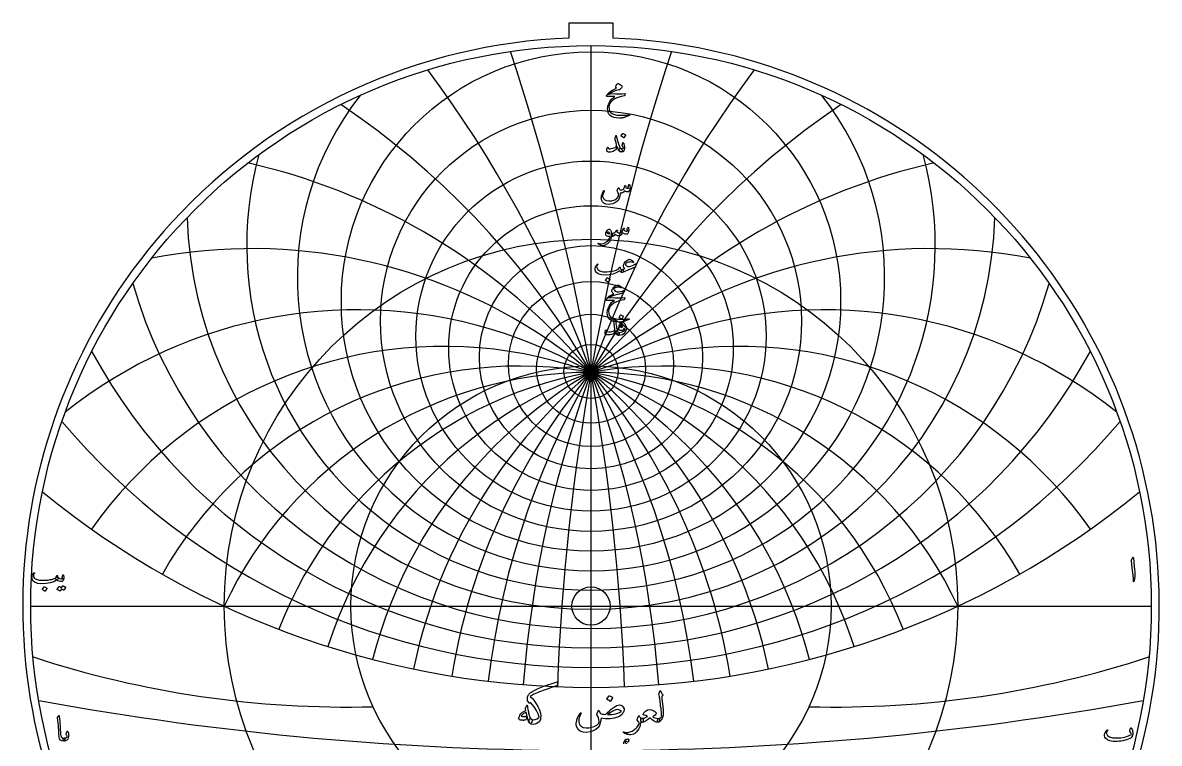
# Model space of a CAD drawing. Header units: millimetres. Extents: x -62 to 62, y -62 to 63.
# Drawn here: x -61.6 to 61.6, y -14.9 to 63.2 of the extents above; entities that cross this region are included whole.
import ezdxf

# ---------------------------------------------------------------- set-up
doc = ezdxf.new("R2010")
doc.units = ezdxf.units.MM
for name, color, linetype in [('CUT_INNER', 6, 'Continuous'), ('CUT_OUTER', 1, 'Continuous'), ('ENGRAVE', 7, 'Continuous'), ('ENGRAVE_FINE', 8, 'Continuous'), ('TEXT', 5, 'Continuous')]:
    doc.layers.add(name, color=color, linetype=linetype)

msp = doc.modelspace()

# ---------------------------------------------------------------- linework, layer by layer
at = {"layer": 'CUT_INNER'}
msp.add_circle((0, 0), 2.075, dxfattribs=at)
at = {"layer": 'CUT_OUTER'}
for points in [[(-2.3625, 63.2325), (2.3625, 63.2325), (2.3625, 61.567)], [(-2.3625, 61.567), (-2.3625, 63.2325)]]:
    msp.add_lwpolyline(points, dxfattribs=at)
for centre, radius, start, end in [((-0.0002, -0.0002), 61.6124, 137.460696, 87.802279), ((-0.0008, 0.0012), 61.6111, 92.196778, 137.461198)]:
    msp.add_arc(centre, radius, start, end, dxfattribs=at)
at = {"layer": 'ENGRAVE'}
for points in [[(0, -60.75), (0, 60.75)], [(-60.75, 0), (60.75, 0)]]:
    msp.add_lwpolyline(points, dxfattribs=at)
for centre, radius in [((0, 0), 60.75), ((0, 33.0117), 27.0686), ((0, 30.9158), 22.8253), ((0, 29.2623), 18.9781), ((0, 27.9678), 15.4295), ((0, 0), 39.7663), ((0, 26.9731), 12.1051), ((0, 26.2366), 8.9457), ((0, 25.7291), 5.9024), ((0, 25.4319), 2.9332), ((0, 0), 26.0306), ((0, 25.3339), 0.81)]:
    msp.add_circle(centre, radius, dxfattribs=at)
for centre, radius, start, end in [((0, 35.6694), 31.8404, 141.807745, 38.192255), ((0, 39.0633), 37.3271, 164.663432, 15.336568), ((0, 43.4561), 43.8031, 181.754826, 358.245174), ((0, 49.2602), 51.6924, 196.051023, 343.948977), ((0, 57.1591), 61.6899, 208.658993, 331.341007), ((0, -18.5433), 43.8773, 25, 155), ((0, -18.5433), 43.8773, 25, 155), ((0, 68.369), 75.0236, 220.132937, 319.867063), ((0, 85.2791), 94.0951, 230.794386, 309.205614), ((-26.4295, 98.6361), 109.5854, 251.886951, 271.462631), ((26.4295, 98.6361), 109.5854, 268.537369, 288.113049)]:
    msp.add_arc(centre, radius, start, end, dxfattribs=at)
at = {"layer": 'ENGRAVE_FINE'}
for centre, radius, start, end in [((-248.8403, -18.5433), 252.6791, 2.222313, 18.138904), ((-248.8403, -18.5433), 252.6791, 2.222313, 18.138904), ((248.8403, -18.5433), 252.6791, 161.861096, 177.777687), ((248.8403, -18.5433), 252.6791, 161.861096, 177.777687), ((-120.5518, -18.5433), 128.2885, 4.47719, 36.696033), ((-120.5518, -18.5433), 128.2885, 4.47719, 36.696033), ((120.5518, -18.5433), 128.2885, 143.303967, 175.52281), ((120.5518, -18.5433), 128.2885, 143.303967, 175.52281), ((-75.9977, -18.5433), 87.7545, 6.799082, 56.167179), ((-75.9977, -18.5433), 87.7545, 6.799082, 56.167179), ((75.9977, -18.5433), 87.7545, 123.832821, 173.200918), ((75.9977, -18.5433), 87.7545, 123.832821, 173.200918), ((-52.2909, -18.5433), 68.2609, 9.226433, 77.22755), ((-52.2909, -18.5433), 68.2609, 9.226433, 77.22755), ((52.2909, -18.5433), 68.2609, 102.77245, 170.773567), ((52.2909, -18.5433), 68.2609, 102.77245, 170.773567), ((-36.8174, -18.5433), 57.2777, 11.804305, 100.885265), ((-36.8174, -18.5433), 57.2777, 11.804305, 100.885265), ((36.8174, -18.5433), 57.2777, 79.114735, 168.195695), ((36.8174, -18.5433), 57.2777, 79.114735, 168.195695), ((-25.3326, -18.5433), 50.6651, 14.587882, 128.690572), ((-25.3326, -18.5433), 50.6651, 14.587882, 128.690572), ((25.3326, -18.5433), 50.6651, 51.309428, 165.412118), ((25.3326, -18.5433), 50.6651, 51.309428, 165.412118), ((-15.97, -18.5433), 46.6932, 17.647457, 144.863094), ((-15.97, -18.5433), 46.6932, 17.647457, 144.863094), ((15.97, -18.5433), 46.6932, 35.136906, 162.352543), ((15.97, -18.5433), 46.6932, 35.136906, 162.352543), ((-7.7367, -18.5433), 44.5541, 21.075864, 150.400641), ((-7.7367, -18.5433), 44.5541, 21.075864, 150.400641), ((7.7367, -18.5433), 44.5541, 29.599359, 158.924136), ((7.7367, -18.5433), 44.5541, 29.599359, 158.924136), ((0, 317.2545), 332.9189, 259.637891, 280.362109)]:
    msp.add_arc(centre, radius, start, end, dxfattribs=at)
at = {"layer": 'TEXT'}
for points in [[(2.1844, 55.5434), (2.6454, 55.5273), (3.044, 55.5255), (3.3801, 55.538), (3.6538, 55.565), (3.6622, 55.566), (3.6695, 55.5654), (3.6757, 55.5633), (3.6808, 55.5596), (3.6845, 55.5546), (3.6866, 55.5484), (3.6872, 55.5411), (3.6862, 55.5327), (3.6791, 55.4999), (3.6722, 55.4698), (3.6656, 55.4424), (3.6592, 55.4177), (3.653, 55.3957), (3.6471, 55.3764), (3.6414, 55.3598), (3.6359, 55.3458), (3.6242, 55.3236), (3.6107, 55.3072), (3.5954, 55.2967), (3.5784, 55.2919), (3.1634, 55.2167), (2.8023, 55.0988), (2.4952, 54.9383), (2.2419, 54.7351), (2.1139, 54.5889), (2.0209, 54.4342), (1.963, 54.2709), (1.9401, 54.0992), (1.9621, 53.8295), (2.0497, 53.6096), (2.2028, 53.4397), (2.4215, 53.3195), (2.5349, 53.2832), (2.6595, 53.2531), (2.7954, 53.2293), (2.9425, 53.2117), (3.1005, 53.2003), (3.2694, 53.1947), (3.449, 53.1949), (3.6394, 53.201), (3.7071, 53.2048), (3.7737, 53.2091), (3.8392, 53.2138), (3.9035, 53.2189), (3.9663, 53.2245), (4.027, 53.2306), (4.0857, 53.2371), (4.1424, 53.2441), (4.1597, 53.245), (4.1721, 53.2405), (4.1795, 53.2306), (4.182, 53.2153), (4.1806, 53.1976), (4.1766, 53.1839), (4.1698, 53.1742), (4.1604, 53.1686), (4.0589, 53.1257), (3.9628, 53.0869), (3.8721, 53.0521), (3.7868, 53.0213), (3.707, 52.9944), (3.6332, 52.971), (3.5651, 52.9513), (3.5029, 52.9351), (3.4444, 52.9232), (3.3875, 52.9127), (3.3322, 52.9034), (3.2784, 52.8956), (3.2259, 52.8895), (3.1746, 52.8857), (3.1245, 52.8841), (3.0754, 52.8848), (2.7404, 52.9109), (2.461, 52.9674), (2.2374, 53.0546), (2.0694, 53.1722), (1.9461, 53.3193), (1.8601, 53.4911), (1.8114, 53.6876), (1.8, 53.9087), (1.8352, 54.1831), (1.9194, 54.4494), (2.0526, 54.7077), (2.2347, 54.9578), (2.3059, 55.0335), (2.3865, 55.106), (2.4765, 55.1754), (2.576, 55.2416), (1.7066, 55.2488), (1.6857, 55.2578), (1.6769, 55.274), (1.6803, 55.2973), (1.6958, 55.3279), (1.725, 55.3723), (1.7515, 55.4123), (1.7753, 55.4478), (1.7964, 55.4788), (1.8148, 55.505), (1.8305, 55.5264), (1.8435, 55.5428), (1.8539, 55.5542), (1.8772, 55.5562), (1.9401, 55.5551), (2.0425, 55.5508), (2.1844, 55.5434)], [(3.0323, 55.9602), (2.7184, 55.8782), (2.4413, 55.7725), (2.201, 55.6429), (1.9976, 55.4895), (1.9664, 55.466), (1.9374, 55.4527), (1.9107, 55.4498), (1.8862, 55.4572), (1.8577, 55.4911), (1.8619, 55.5389), (1.899, 55.6007), (1.9688, 55.6764), (2.1339, 55.8133), (2.3236, 55.9368), (2.538, 56.0469), (2.7772, 56.1434), (2.7089, 56.244), (2.6961, 56.2692), (2.6901, 56.2943), (2.6907, 56.3195), (2.6981, 56.3446), (2.7464, 56.4405), (2.7907, 56.5198), (2.8309, 56.5824), (2.867, 56.6284), (2.8901, 56.6502), (2.9128, 56.6617), (2.935, 56.6628), (2.9568, 56.6536), (3.0832, 56.5822), (3.1895, 56.5153), (3.2755, 56.4529), (3.3413, 56.3949), (3.354, 56.3763), (3.3601, 56.3527), (3.3594, 56.3242), (3.352, 56.2907), (3.3289, 56.2384), (3.2918, 56.1749), (3.2409, 56.1001), (3.176, 56.0141), (3.1589, 56.0013), (3.1293, 55.988), (3.0871, 55.9743), (3.0323, 55.9602)], [(2.7538, 50.9086), (2.7745, 50.8144), (2.7969, 50.7186), (2.8212, 50.6213), (2.8472, 50.5224), (2.8751, 50.4214), (2.9047, 50.318), (2.9362, 50.2122), (2.9694, 50.1038), (3.0365, 49.9089), (3.0978, 49.7625), (3.1533, 49.6646), (3.2029, 49.6152), (3.2463, 49.5858), (3.2901, 49.5443), (3.3343, 49.4906), (3.379, 49.4248), (3.4212, 49.3433), (3.4329, 49.282), (3.414, 49.2409), (3.3646, 49.22), (3.205, 49.2362), (3.0637, 49.3422), (2.9409, 49.538), (2.8365, 49.8236), (2.8342, 49.8283), (2.8311, 49.8317), (2.827, 49.8337), (2.8221, 49.8344), (2.8185, 49.8337), (2.8149, 49.8317), (2.8113, 49.8283), (2.8077, 49.8236), (2.7976, 49.7773), (2.7853, 49.7284), (2.7707, 49.6767), (2.7538, 49.6224), (2.7354, 49.571), (2.7161, 49.5281), (2.6959, 49.4937), (2.6748, 49.4679), (2.5989, 49.4017), (2.5041, 49.3431), (2.3905, 49.2921), (2.258, 49.2488), (2.1233, 49.2166), (2.0065, 49.2029), (1.9077, 49.2077), (1.8269, 49.2308), (1.7577, 49.2887), (1.7263, 49.3907), (1.7326, 49.5366), (1.7766, 49.7266), (1.7809, 49.7329), (1.7865, 49.7374), (1.7935, 49.7401), (1.8018, 49.741), (1.8116, 49.7398), (1.8197, 49.7365), (1.826, 49.7309), (1.8305, 49.723), (1.8476, 49.6832), (1.8664, 49.6502), (1.8871, 49.624), (1.9095, 49.6044), (1.9796, 49.5784), (2.0748, 49.5721), (2.1952, 49.5856), (2.3407, 49.6188), (2.4958, 49.6687), (2.6164, 49.7248), (2.7024, 49.7872), (2.7538, 49.8559), (2.7624, 49.9255), (2.7484, 50.0445), (2.7121, 50.213), (2.6532, 50.4308), (2.6249, 50.5455), (2.6083, 50.6382), (2.6034, 50.709), (2.6101, 50.7577), (2.6784, 50.9517), (2.6858, 50.9721), (2.6937, 50.9867), (2.702, 50.9955), (2.7107, 50.9984), (2.7215, 50.9928), (2.7323, 50.976), (2.7431, 50.9479), (2.7538, 50.9086)], [(3.4472, 51.2176), (3.4517, 51.2221), (3.458, 51.2248), (3.4661, 51.2257), (3.476, 51.2248), (3.5458, 51.1965), (3.6116, 51.1619), (3.6734, 51.121), (3.7311, 51.0739), (3.7367, 51.0667), (3.7391, 51.0595), (3.7385, 51.0523), (3.7347, 51.0451), (3.5658, 50.7721), (3.5595, 50.7656), (3.5514, 50.764), (3.5415, 50.7674), (3.5299, 50.7757), (3.5198, 50.7829), (3.5038, 50.7936), (3.482, 50.808), (3.4544, 50.826), (3.4205, 50.8475), (3.3799, 50.8727), (3.3325, 50.9014), (3.2784, 50.9337), (3.2712, 50.9391), (3.2676, 50.9445), (3.2676, 50.9499), (3.2712, 50.9553)], [(3.4796, 49.7481), (3.4585, 49.7834), (3.4383, 49.8137), (3.4189, 49.8391), (3.4005, 49.8595), (3.3873, 49.877), (3.3799, 49.8972), (3.3783, 49.9201), (3.3826, 49.9457), (3.458, 50.2188), (3.4686, 50.2426), (3.4823, 50.2493), (3.4991, 50.239), (3.5191, 50.2116), (3.5492, 50.1534), (3.5748, 50.0832), (3.5959, 50.0008), (3.6125, 49.9062), (3.6222, 49.8155), (3.626, 49.7266), (3.624, 49.6395), (3.6161, 49.5541), (3.6033, 49.4798), (3.5865, 49.4149), (3.5656, 49.3595), (3.5406, 49.3134), (3.5099, 49.2793), (3.4679, 49.2523), (3.4147, 49.2326), (3.3502, 49.22), (3.2842, 49.2175), (3.2227, 49.2281), (3.1657, 49.2517), (3.1131, 49.2883), (3.0725, 49.3348), (3.0511, 49.388), (3.0491, 49.4479), (3.0664, 49.5146), (3.094, 49.5692), (3.1266, 49.6035), (3.1641, 49.6177), (3.2065, 49.6116), (3.3044, 49.588), (3.3898, 49.5856), (3.4625, 49.6042), (3.5227, 49.644), (3.524, 49.6545), (3.5173, 49.6754), (3.5025, 49.7066), (3.4796, 49.7481)], [(4.0993, 45.6667), (4.1056, 45.6824), (4.1137, 45.6937), (4.1236, 45.7004), (4.1352, 45.7027), (4.1503, 45.7009), (4.1631, 45.6955), (4.1736, 45.6865), (4.182, 45.6739), (4.2024, 45.629), (4.217, 45.5733), (4.2257, 45.5068), (4.2287, 45.4296), (4.2208, 45.3034), (4.1972, 45.1835), (4.1579, 45.0699), (4.1029, 44.9625), (4.084, 44.9367), (4.0634, 44.9167), (4.0409, 44.9026), (4.0167, 44.8943), (3.9289, 44.8887), (3.8344, 44.9042), (3.7331, 44.9408), (3.6251, 44.9985), (3.5341, 44.8739), (3.4266, 44.791), (3.3024, 44.7499), (3.1616, 44.7506), (3.157, 44.6748), (3.1504, 44.6019), (3.1417, 44.532), (3.1311, 44.465), (3.1184, 44.4004), (3.1037, 44.3379), (3.087, 44.2773), (3.0682, 44.2188), (3.0246, 44.1133), (2.9658, 44.0159), (2.8917, 43.9265), (2.8023, 43.8452), (2.5933, 43.706), (2.3721, 43.6081), (2.1388, 43.5515), (1.8934, 43.5362), (1.617, 43.5737), (1.3985, 43.6719), (1.2379, 43.8306), (1.1353, 44.05), (1.1214, 44.129), (1.1191, 44.2224), (1.1286, 44.3302), (1.1497, 44.4524), (1.1836, 44.5862), (1.2314, 44.7254), (1.2932, 44.87), (1.3688, 45.02), (1.3749, 45.0295), (1.3823, 45.0362), (1.3911, 45.0402), (1.4012, 45.0416), (1.4113, 45.0407), (1.42, 45.038), (1.4274, 45.0335), (1.4335, 45.0272), (1.4375, 45.018), (1.4389, 45.0084), (1.4375, 44.9982), (1.4335, 44.9877), (1.3374, 44.7881), (1.2754, 44.6239), (1.2476, 44.4953), (1.2539, 44.4021), (1.3446, 44.1966), (1.4874, 44.0473), (1.6823, 43.9541), (1.9293, 43.9171), (2.2747, 43.9391), (2.567, 44.0266), (2.8064, 44.1798), (2.9928, 44.3985), (2.9921, 44.5426), (2.9685, 44.6949), (2.922, 44.8552), (2.8526, 45.0236), (2.8439, 45.0407), (2.8392, 45.056), (2.8385, 45.0694), (2.8419, 45.0811), (2.8612, 45.1212), (2.8796, 45.1588), (2.8971, 45.1939), (2.9137, 45.2266), (2.9294, 45.2564), (2.9443, 45.2827), (2.9582, 45.3058), (2.9712, 45.3254), (2.9786, 45.3337), (2.9865, 45.3371), (2.9948, 45.3355), (3.0035, 45.329), (3.008, 45.3241), (3.0143, 45.3164), (3.0224, 45.3061), (3.0323, 45.2931), (3.0435, 45.2774), (3.0556, 45.2589), (3.0687, 45.2378), (3.0826, 45.214), (3.1109, 45.1682), (3.1347, 45.135), (3.154, 45.1143), (3.1688, 45.1063), (3.2622, 45.0984), (3.3556, 45.1143), (3.449, 45.1541), (3.5424, 45.2176), (3.5764, 45.2598), (3.6098, 45.329), (3.6428, 45.4251), (3.6754, 45.5482), (3.6785, 45.5598), (3.6844, 45.5697), (3.6929, 45.5778), (3.7041, 45.5841), (3.7147, 45.5881), (3.7248, 45.5895), (3.7344, 45.5881), (3.7436, 45.5841), (3.7573, 45.5616), (3.7625, 45.5194), (3.7591, 45.4574), (3.7472, 45.3757), (3.8198, 45.3313), (3.8972, 45.3021), (3.9796, 45.2881), (4.067, 45.2895), (4.0659, 45.3158), (4.0625, 45.3371), (4.0569, 45.3535), (4.049, 45.3649), (4.04, 45.3757), (4.0346, 45.3865), (4.0329, 45.3973), (4.0346, 45.408)], [(2.2006, 40.004), (2.1163, 39.7082), (1.9751, 39.4606), (1.7768, 39.2609), (1.5215, 39.1094), (1.4858, 39.094), (1.4506, 39.0802), (1.4158, 39.0679), (1.3814, 39.0573), (1.3477, 39.0484), (1.3149, 39.0416), (1.2831, 39.0367), (1.2521, 39.0339), (1.1748, 39.0449), (1.0724, 39.0851), (0.9449, 39.1545), (0.7922, 39.2531), (0.7758, 39.2672), (0.7662, 39.2809), (0.7632, 39.2942), (0.7671, 39.307), (0.7756, 39.3169), (0.7868, 39.3213), (0.8007, 39.3205), (0.8173, 39.3142), (0.9761, 39.2627), (1.1542, 39.263), (1.3515, 39.3148), (1.5682, 39.4184), (1.7452, 39.5385), (1.8916, 39.6797), (2.0074, 39.8421), (2.0928, 40.0255), (2.0921, 40.032), (2.0901, 40.0372), (2.0867, 40.041), (2.082, 40.0435), (1.9583, 40.0507), (1.853, 40.065), (1.7661, 40.0866), (1.6976, 40.1153), (1.6446, 40.1598), (1.6113, 40.2213), (1.5979, 40.2999), (1.6042, 40.3956), (1.6062, 40.4083), (1.6087, 40.4212), (1.6116, 40.4343), (1.6149, 40.4477), (1.6188, 40.4615), (1.623, 40.476), (1.6277, 40.4911), (1.6329, 40.507), (1.6751, 40.6096), (1.7263, 40.6947), (1.7865, 40.7623), (1.8557, 40.8123), (1.9264, 40.8397), (1.9913, 40.8393), (2.0503, 40.811), (2.1036, 40.7549), (2.15, 40.6767), (2.1853, 40.586), (2.2093, 40.4827), (2.2221, 40.3668), (2.2292, 40.3669), (2.236, 40.3673), (2.2427, 40.3678), (2.2491, 40.3686), (2.2555, 40.3694), (2.2621, 40.37), (2.2689, 40.3703), (2.276, 40.3704), (2.3003, 40.3653), (2.3191, 40.3498), (2.3326, 40.3239), (2.3407, 40.2878), (2.344, 40.2481), (2.3434, 40.2079), (2.3387, 40.1672), (2.3299, 40.1261), (2.3184, 40.09), (2.3056, 40.0641), (2.2915, 40.0487), (2.276, 40.0435), (2.2077, 40.0435), (2.2073, 40.037), (2.2059, 40.0282), (2.2037, 40.0172), (2.2006, 40.004)], [(4.0149, 41.0674), (4.0227, 41.0728), (4.032, 41.071), (4.0425, 41.062), (4.0544, 41.0459), (4.0672, 41.0185), (4.0769, 40.9794), (4.0834, 40.9287), (4.0867, 40.8662), (4.0879, 40.7953), (4.084, 40.7261), (4.0753, 40.6587), (4.0616, 40.5932), (4.0216, 40.4656), (3.9772, 40.374), (3.9282, 40.3183), (3.8748, 40.2986), (3.7484, 40.306), (3.6314, 40.339), (3.5238, 40.3976), (3.4257, 40.4818), (3.3583, 40.3491), (3.2784, 40.2456), (3.1859, 40.1713), (3.0808, 40.1261), (2.9705, 40.1162), (2.8589, 40.1441), (2.746, 40.2097), (2.6317, 40.3129), (2.5392, 40.1951), (2.4485, 40.1109), (2.3595, 40.0603), (2.2724, 40.0435), (2.2549, 40.0534), (2.2383, 40.083), (2.2226, 40.1324), (2.2077, 40.2016), (2.2024, 40.2698), (2.2113, 40.3201), (2.2347, 40.3525), (2.2724, 40.3668), (2.4381, 40.4043), (2.5832, 40.4773), (2.7076, 40.5858), (2.8113, 40.7297), (2.8169, 40.7376), (2.823, 40.7432), (2.8295, 40.7465), (2.8365, 40.7477), (2.845, 40.7468), (2.8526, 40.7441), (2.8594, 40.7396), (2.8652, 40.7333), (2.8686, 40.714), (2.8607, 40.6812), (2.8416, 40.6349), (2.8113, 40.5752), (2.8511, 40.5292), (2.9128, 40.4953), (2.9966, 40.4735), (3.1023, 40.4638), (3.2341, 40.4915), (3.3493, 40.5815), (3.4479, 40.734), (3.5299, 40.9489), (3.5339, 40.9599), (3.5389, 40.9677), (3.5447, 40.9724), (3.5514, 40.974), (3.5615, 40.9731), (3.5703, 40.9704), (3.5777, 40.9659), (3.5838, 40.9596), (3.5883, 40.9507), (3.5909, 40.9417), (3.5918, 40.9327), (3.5909, 40.9237), (3.555, 40.7728), (3.597, 40.7355), (3.6475, 40.7028), (3.7066, 40.6745), (3.7742, 40.6507), (3.84, 40.6352), (3.89, 40.6318), (3.9244, 40.6406), (3.943, 40.6614), (3.9491, 40.6933), (3.9457, 40.7387), (3.9329, 40.7975), (3.9107, 40.8698), (3.9145, 40.8903), (3.9332, 40.93), (3.9666, 40.9891), (4.0149, 41.0674)], [(2.0281, 40.4064), (1.9904, 40.4721), (1.9491, 40.5186), (1.9042, 40.5458), (1.8557, 40.5537), (1.8267, 40.546), (1.8009, 40.5339), (1.7782, 40.5173), (1.7586, 40.4962), (1.7524, 40.4849), (1.7515, 40.4728), (1.756, 40.4598), (1.7658, 40.4459), (1.8029, 40.4133), (1.8565, 40.3911), (1.9268, 40.3792), (2.0137, 40.3776), (2.0227, 40.3794), (2.0281, 40.3848), (2.0299, 40.3938), (2.0281, 40.4064)], [(0.6611, 37.0601), (0.6739, 37.074), (0.6871, 37.0798), (0.7008, 37.0776), (0.715, 37.0672), (0.7257, 37.0538), (0.7293, 37.0385), (0.7257, 37.0214), (0.715, 37.0026), (0.6602, 36.9177), (0.6251, 36.8391), (0.6099, 36.7668), (0.6144, 36.7008), (0.7269, 36.4839), (0.9458, 36.3325), (1.2712, 36.2468), (1.703, 36.2265), (2.0234, 36.2501), (2.3308, 36.2993), (2.6252, 36.3741), (2.9065, 36.4744), (2.9562, 36.5039), (2.9972, 36.549), (3.0298, 36.6098), (3.0538, 36.6864), (3.0619, 36.7082), (3.0754, 36.7232), (3.0942, 36.7316), (3.1185, 36.7331), (3.1358, 36.7257), (3.1481, 36.7107), (3.1556, 36.688), (3.158, 36.6577), (3.1749, 36.5827), (3.2218, 36.5265), (3.2988, 36.4893), (3.4059, 36.4709), (3.4445, 36.4623), (3.4706, 36.4403), (3.4841, 36.4048), (3.485, 36.3559), (3.4719, 36.2647), (3.4544, 36.1996), (3.4324, 36.1605), (3.4059, 36.1475), (3.3271, 36.1578), (3.2523, 36.1888), (3.1816, 36.2405), (3.1149, 36.3128), (3.1093, 36.3157), (3.0996, 36.3137), (3.0859, 36.3067), (3.0682, 36.2948), (2.7332, 36.1062), (2.3676, 35.9715), (1.9715, 35.8906), (1.5449, 35.8637), (1.1506, 35.8906), (0.8443, 35.9715), (0.626, 36.1062), (0.4958, 36.2948), (0.4662, 36.4001), (0.4563, 36.5077), (0.4662, 36.6175), (0.4958, 36.7295), (0.5358, 36.8337), (0.5766, 36.9235), (0.6184, 36.999), (0.6611, 37.0601)], [(4.8897, 37.0493), (4.8179, 36.7619), (4.8098, 36.7479), (4.7963, 36.7349), (4.7774, 36.7228), (4.7532, 36.7116), (4.6994, 36.6926), (4.6423, 36.6716), (4.5818, 36.6486), (4.5179, 36.6235), (4.4506, 36.5967), (4.38, 36.5683), (4.306, 36.5383), (4.2287, 36.5068), (3.4023, 36.1475), (3.3646, 36.1558), (3.3341, 36.1807), (3.3107, 36.2223), (3.2945, 36.2804), (3.2918, 36.3422), (3.3089, 36.3945), (3.3457, 36.4374), (3.4023, 36.4709), (3.4094, 36.4741), (3.4234, 36.4803), (3.4444, 36.4894), (3.4724, 36.5014), (3.5071, 36.5161), (3.5483, 36.5333), (3.596, 36.5529), (3.6502, 36.575), (3.5804, 36.6467), (3.5362, 36.725), (3.5175, 36.8101), (3.5245, 36.902), (3.5936, 37.1205), (3.7113, 37.3053), (3.8775, 37.4564), (4.0921, 37.5738), (4.1391, 37.5848), (4.1936, 37.5819), (4.2558, 37.5651), (4.3257, 37.5343), (4.3982, 37.4923), (4.4649, 37.4454), (4.5257, 37.3935), (4.5807, 37.3367), (4.5962, 37.3158), (4.6032, 37.2963), (4.6016, 37.2781), (4.5915, 37.2613), (4.5763, 37.2482), (4.5592, 37.2415), (4.5403, 37.241), (4.5197, 37.2469), (4.4121, 37.2808), (4.2978, 37.2963), (4.1768, 37.2934), (4.049, 37.272), (3.9334, 37.2375), (3.8415, 37.1912), (3.7735, 37.1333), (3.7293, 37.0637), (3.7248, 37.0327), (3.7365, 36.9972), (3.7643, 36.9572), (3.8083, 36.9128), (3.8586, 36.8723), (3.9089, 36.8409), (3.9592, 36.8185), (4.0095, 36.805), (4.1602, 36.8012), (4.3212, 36.8328), (4.4925, 36.9), (4.6742, 37.0026), (4.6937, 37.0149), (4.7128, 37.0268), (4.7314, 37.0383), (4.7496, 37.0493), (4.7671, 37.0596), (4.7837, 37.069), (4.7995, 37.0776), (4.8143, 37.0852), (4.8554, 37.1045), (4.8816, 37.105), (4.8931, 37.0866), (4.8897, 37.0493)], [(1.7497, 35.5691), (1.7542, 35.5736), (1.7604, 35.5763), (1.7685, 35.5772), (1.7784, 35.5763), (1.8482, 35.548), (1.914, 35.5134), (1.9758, 35.4725), (2.0335, 35.4254), (2.0391, 35.4182), (2.0416, 35.411), (2.0409, 35.4038), (2.0371, 35.3966), (1.8682, 35.1236), (1.8619, 35.1171), (1.8539, 35.1155), (1.844, 35.1189), (1.8323, 35.1272), (1.8222, 35.1344), (1.8063, 35.1451), (1.7845, 35.1595), (1.7569, 35.1775), (1.7229, 35.199), (1.6823, 35.2242), (1.6349, 35.2529), (1.5808, 35.2852), (1.5736, 35.2906), (1.57, 35.296), (1.57, 35.3014), (1.5736, 35.3068)], [(3.6448, 34.2207), (3.6478, 34.1953), (3.6314, 34.148), (3.5957, 34.0786), (3.5406, 33.9872), (3.529, 33.9724), (3.5155, 33.9602), (3.5002, 33.9508), (3.4832, 33.9441), (3.2532, 33.8808), (3.0484, 33.8237), (2.8688, 33.773), (2.7143, 33.7285), (2.585, 33.6906), (2.4808, 33.6594), (2.4017, 33.6349), (2.3479, 33.6171), (1.9131, 33.4231), (1.8826, 33.4209), (1.8592, 33.4249), (1.8431, 33.4353), (1.8341, 33.4519), (1.8339, 33.4579), (1.8368, 33.4653), (1.8429, 33.4741), (1.8521, 33.4842), (1.9405, 33.5673), (2.073, 33.6549), (2.2495, 33.7469), (2.47, 33.8435), (2.4101, 33.8947), (2.3595, 33.9441), (2.3184, 33.9917), (2.2868, 34.0375), (2.2672, 34.0876), (2.2625, 34.148), (2.2726, 34.2187), (2.2976, 34.2998), (2.338, 34.3842), (2.3946, 34.4686), (2.4673, 34.553), (2.5562, 34.6375), (2.653, 34.7105), (2.7458, 34.7605), (2.8344, 34.7877), (2.9191, 34.792), (3.0338, 34.7688), (3.1374, 34.721), (3.2297, 34.6485), (3.3107, 34.5513), (3.3179, 34.5391), (3.3215, 34.5279), (3.3215, 34.5176), (3.3179, 34.5081), (3.31, 34.4994), (3.3008, 34.4947), (3.2903, 34.494), (3.2784, 34.4974), (3.2255, 34.5142), (3.1746, 34.5288), (3.1258, 34.5411), (3.079, 34.5513), (3.0344, 34.5589), (2.9923, 34.5638), (2.9527, 34.5661), (2.9155, 34.5656), (2.7608, 34.5474), (2.6308, 34.5036), (2.5255, 34.4343), (2.4449, 34.3393), (2.5306, 34.2263), (2.6263, 34.1426), (2.7318, 34.088), (2.8472, 34.0626), (3.019, 34.0608), (3.2038, 34.0878), (3.4017, 34.1435), (3.6125, 34.2279), (3.6213, 34.2301), (3.6296, 34.2297), (3.6374, 34.2266), (3.6448, 34.2207)], [(2.1538, 33.4339), (2.6148, 33.4177), (3.0134, 33.4159), (3.3496, 33.4285), (3.6233, 33.4555), (3.6317, 33.4565), (3.639, 33.4559), (3.6452, 33.4538), (3.6502, 33.4501), (3.6539, 33.445), (3.6561, 33.4388), (3.6566, 33.4315), (3.6556, 33.4231), (3.6485, 33.3903), (3.6417, 33.3603), (3.6351, 33.3329), (3.6287, 33.3082), (3.6225, 33.2862), (3.6165, 33.2668), (3.6108, 33.2502), (3.6053, 33.2363), (3.5936, 33.2141), (3.5802, 33.1977), (3.5649, 33.1871), (3.5478, 33.1824), (3.1329, 33.1072), (2.7718, 32.9893), (2.4646, 32.8288), (2.2113, 32.6255), (2.0833, 32.4794), (1.9904, 32.3246), (1.9324, 32.1614), (1.9095, 31.9896), (1.9315, 31.7199), (2.0191, 31.5001), (2.1723, 31.3301), (2.391, 31.21), (2.5044, 31.1736), (2.629, 31.1435), (2.7648, 31.1197), (2.9119, 31.1022), (3.07, 31.0908), (3.2389, 31.0852), (3.4185, 31.0854), (3.6089, 31.0914), (3.6766, 31.0953), (3.7432, 31.0995), (3.8086, 31.1042), (3.873, 31.1094), (3.9357, 31.115), (3.9965, 31.1211), (4.0552, 31.1276), (4.1119, 31.1346), (4.1292, 31.1355), (4.1415, 31.131), (4.1489, 31.1211), (4.1514, 31.1058), (4.1501, 31.0881), (4.146, 31.0744), (4.1393, 31.0647), (4.1299, 31.0591), (4.0284, 31.0162), (3.9323, 30.9774), (3.8415, 30.9426), (3.7562, 30.9118), (3.6765, 30.8849), (3.6026, 30.8615), (3.5346, 30.8417), (3.4724, 30.8256), (3.4139, 30.8137), (3.357, 30.8031), (3.3016, 30.7939), (3.2478, 30.7861), (3.1954, 30.78), (3.1441, 30.7762), (3.0939, 30.7746), (3.0448, 30.7753), (2.7098, 30.8013), (2.4305, 30.8579), (2.2068, 30.945), (2.0389, 31.0627), (1.9156, 31.2098), (1.8296, 31.3816), (1.7809, 31.578), (1.7694, 31.7992), (1.8047, 32.0736), (1.8889, 32.3399), (2.022, 32.5981), (2.2041, 32.8483), (2.2753, 32.924), (2.3559, 32.9965), (2.446, 33.0659), (2.5455, 33.1321), (1.676, 33.1393), (1.6551, 33.1483), (1.6464, 33.1645), (1.6497, 33.1878), (1.6652, 33.2183), (1.6944, 33.2628), (1.7209, 33.3028), (1.7447, 33.3383), (1.7658, 33.3692), (1.7842, 33.3955), (1.8, 33.4168), (1.813, 33.4332), (1.8233, 33.4447), (1.8467, 33.4467), (1.9095, 33.4456), (2.0119, 33.4413), (2.1538, 33.4339)], [(2.9892, 29.6536), (3.0152, 29.6411), (3.0359, 29.6213), (3.0511, 29.5943), (3.061, 29.5602), (3.0675, 29.518), (3.0691, 29.4776), (3.0657, 29.439), (3.0574, 29.4021), (3.0451, 29.3707), (3.0296, 29.3482), (3.0109, 29.3348), (2.9892, 29.3303), (2.8816, 29.3601), (2.7925, 29.4354), (2.7217, 29.5559), (2.6694, 29.7219), (2.6627, 29.7505), (2.6568, 29.7753), (2.6519, 29.7963), (2.6479, 29.8135), (2.6447, 29.8269), (2.6425, 29.8364), (2.6411, 29.8421), (2.6407, 29.844), (2.6353, 29.8546), (2.6299, 29.8575), (2.6245, 29.8528), (2.6191, 29.8405), (2.558, 29.7026), (2.4898, 29.5943), (2.4143, 29.5158), (2.3317, 29.4668), (2.2118, 29.4291), (2.0712, 29.4057), (1.91, 29.3967), (1.7281, 29.4021), (1.6066, 29.4396), (1.5404, 29.5306), (1.5294, 29.675), (1.5736, 29.8728), (1.5837, 29.8966), (1.5961, 29.9141), (1.6107, 29.9253), (1.6275, 29.9303), (1.6441, 29.9287), (1.6581, 29.9204), (1.6693, 29.9053), (1.6778, 29.8836), (1.696, 29.8371), (1.7182, 29.8018), (1.7445, 29.7778), (1.7748, 29.765), (1.9448, 29.739), (2.1062, 29.7363), (2.2592, 29.7569), (2.4035, 29.8009), (2.4662, 29.8337), (2.5176, 29.8782), (2.5578, 29.9343), (2.5868, 30.0021), (2.585, 30.0342), (2.576, 30.109), (2.5598, 30.2264), (2.5365, 30.3865), (2.5246, 30.4722), (2.514, 30.5496), (2.5048, 30.6186), (2.497, 30.6794), (2.4902, 30.7313), (2.4844, 30.7741), (2.4794, 30.8077), (2.4754, 30.832), (2.472, 30.8693), (2.4727, 30.9021), (2.4774, 30.9304), (2.4862, 30.9542), (2.5001, 30.9837), (2.5131, 31.0112), (2.5252, 31.0367), (2.5365, 31.0602), (2.5466, 31.0816), (2.5553, 31.1011), (2.5627, 31.1185), (2.5688, 31.1338), (2.5751, 31.1462), (2.5832, 31.1545), (2.5931, 31.1588), (2.6047, 31.159), (2.6175, 31.154), (2.6272, 31.1464), (2.6337, 31.1361), (2.6371, 31.1231), (2.659, 30.9393), (2.6815, 30.7651), (2.7048, 30.6007), (2.7287, 30.4458), (2.7531, 30.3007), (2.7776, 30.1651), (2.8025, 30.0393), (2.8275, 29.9231), (2.8578, 29.8146), (2.8949, 29.7336), (2.9386, 29.6799), (2.9892, 29.6536)], [(3.2119, 31.5578), (3.2164, 31.5623), (3.2227, 31.565), (3.2308, 31.5659), (3.2407, 31.565), (3.3105, 31.5367), (3.3763, 31.5021), (3.438, 31.4612), (3.4957, 31.4141), (3.5014, 31.4069), (3.5038, 31.3997), (3.5031, 31.3925), (3.4993, 31.3853), (3.3305, 31.1123), (3.3242, 31.1058), (3.3161, 31.1042), (3.3062, 31.1076), (3.2945, 31.1159), (3.2844, 31.1231), (3.2685, 31.1338), (3.2467, 31.1482), (3.2191, 31.1662), (3.1852, 31.1877), (3.1445, 31.2129), (3.0972, 31.2416), (3.0431, 31.274), (3.0359, 31.2793), (3.0323, 31.2847), (3.0323, 31.2901), (3.0359, 31.2955)], [(3.4023, 30.7997), (3.427, 30.7961), (3.4544, 30.7853), (3.4845, 30.7674), (3.5173, 30.7422), (3.6576, 30.5927), (3.7553, 30.4243), (3.8103, 30.237), (3.8227, 30.0309), (3.8117, 29.9235), (3.7894, 29.8279), (3.756, 29.7439), (3.7113, 29.6716), (3.5665, 29.5223), (3.3978, 29.4156), (3.2054, 29.3516), (2.9892, 29.3303), (2.9674, 29.3354), (2.9487, 29.3509), (2.9332, 29.3768), (2.9209, 29.4129), (2.9163, 29.4329), (2.9133, 29.4533), (2.9118, 29.4742), (2.9119, 29.4955), (2.9132, 29.5167), (2.9151, 29.5369), (2.9176, 29.5562), (2.9209, 29.5746), (2.9306, 29.6065), (2.9452, 29.6303), (2.9647, 29.646), (2.9892, 29.6536), (3.1998, 29.6819), (3.3826, 29.7345), (3.5375, 29.8113), (3.6646, 29.9123), (3.6585, 29.9628), (3.6511, 30.003), (3.6424, 30.0329), (3.6323, 30.0524), (3.6201, 30.0693), (3.6089, 30.0803), (3.5986, 30.0854), (3.5891, 30.0848), (3.5826, 30.0825), (3.5775, 30.0794), (3.5737, 30.0753), (3.5712, 30.0704), (3.5366, 29.9994), (3.4939, 29.9446), (3.4432, 29.906), (3.3844, 29.8836), (3.2135, 29.8703), (3.096, 29.9168), (3.032, 30.023), (3.0215, 30.1889), (3.0359, 30.2842), (3.0646, 30.383), (3.1077, 30.4853), (3.1652, 30.5913), (3.2258, 30.6825), (3.2856, 30.7476), (3.3444, 30.7867), (3.4023, 30.7997)], [(3.2838, 30.4117), (3.2481, 30.4016), (3.22, 30.3749), (3.1996, 30.3315), (3.1868, 30.2716), (3.187, 30.2621), (3.1877, 30.2554), (3.1888, 30.2514), (3.1904, 30.25), (3.2265, 30.2413), (3.2631, 30.2365), (3.3002, 30.2359), (3.3377, 30.2392), (3.3707, 30.2462), (3.3978, 30.2563), (3.4192, 30.2696), (3.4347, 30.286), (3.3942, 30.3437), (3.3556, 30.3839), (3.3188, 30.4065), (3.2838, 30.4117)], [(58.7107, 5.21), (58.7474, 5.2809), (58.7768, 5.3058), (58.7991, 5.2847), (58.8142, 5.2177), (58.9023, 4.2788), (58.9548, 3.7025), (58.9665, 3.2421), (58.9376, 2.8977), (58.8679, 2.6692), (58.8552, 2.6505), (58.8439, 2.6405), (58.8341, 2.639), (58.8257, 2.6462), (58.819, 2.6575), (58.8142, 2.6721), (58.8113, 2.6901), (58.8104, 2.7114), (58.8104, 2.8774), (58.8027, 3.0534), (58.7874, 3.2395), (58.7644, 3.4357), (58.7594, 3.4869), (58.7443, 3.6254), (58.7191, 3.851), (58.6839, 4.1638), (58.5996, 4.8574), (58.5977, 4.8943), (58.5996, 4.9283), (58.6053, 4.9595), (58.6149, 4.9877)], [(-57.8485, 3.1483), (-57.8448, 3.1463), (-57.8413, 3.1444), (-57.8381, 3.1425), (-57.8351, 3.1406), (-57.8321, 3.1384), (-57.8288, 3.1358), (-57.8254, 3.1327), (-57.8216, 3.1291), (-57.7907, 3.0927), (-57.7785, 3.0409), (-57.785, 2.9739), (-57.8101, 2.8915), (-57.8334, 2.8414), (-57.8571, 2.8101), (-57.8813, 2.7974), (-57.906, 2.8033), (-57.9184, 2.8093), (-57.9289, 2.812), (-57.9376, 2.8113), (-57.9443, 2.8072), (-58.2585, 2.6352), (-58.6341, 2.514), (-59.071, 2.4436), (-59.5692, 2.424), (-59.972, 2.4584), (-60.2762, 2.5504), (-60.4817, 2.6999), (-60.5885, 2.9068), (-60.6051, 3.0045), (-60.6087, 3.1023), (-60.5993, 3.2), (-60.577, 3.2977), (-60.5466, 3.3842), (-60.509, 3.4635), (-60.4642, 3.5355), (-60.4123, 3.6005), (-60.4024, 3.6086), (-60.3921, 3.6139), (-60.3814, 3.6163), (-60.3701, 3.6158), (-60.3596, 3.6112), (-60.3509, 3.6052), (-60.3442, 3.5978), (-60.3394, 3.589), (-60.3373, 3.5803), (-60.3385, 3.5698), (-60.343, 3.5573), (-60.3509, 3.543), (-60.4065, 3.4615), (-60.4429, 3.382), (-60.4602, 3.3044), (-60.4582, 3.2287), (-60.3672, 3.039), (-60.1555, 2.903), (-59.823, 2.8206), (-59.3699, 2.7919), (-59.2454, 2.7938), (-59.1213, 2.7995), (-58.9973, 2.8091), (-58.8736, 2.8225), (-58.7508, 2.8398), (-58.6298, 2.8608), (-58.5104, 2.8857), (-58.3927, 2.9145), (-58.2784, 2.9471), (-58.1848, 2.9796), (-58.1117, 3.0122), (-58.0592, 3.0448), (-58.039, 3.062), (-58.0204, 3.0831), (-58.0036, 3.108), (-57.9883, 3.1368), (-57.9741, 3.1688), (-57.9601, 3.2038), (-57.9463, 3.2417), (-57.9328, 3.2824), (-57.9275, 3.2948), (-57.9194, 3.3054), (-57.9083, 3.314), (-57.8945, 3.3207), (-57.8796, 3.3243), (-57.8657, 3.3236), (-57.8528, 3.3185), (-57.8408, 3.3092), (-57.8312, 3.2963), (-57.8255, 3.2805), (-57.8236, 3.2618), (-57.8255, 3.2402)], [(-57.9634, 2.8417), (-58.0051, 2.8812), (-58.0267, 2.9308), (-58.0281, 2.9904), (-58.0094, 3.0601), (-57.9689, 3.1226), (-57.9318, 3.1607), (-57.8981, 3.1744), (-57.8676, 3.1636), (-57.7239, 3.0685), (-57.5802, 3.0017), (-57.4365, 2.9631), (-57.2928, 2.9528), (-57.2878, 2.9538), (-57.2842, 2.9566), (-57.282, 2.9614), (-57.2813, 2.9681), (-57.2849, 2.9808), (-57.2957, 2.9998), (-57.3136, 3.0249), (-57.3388, 3.0563), (-57.3436, 3.0659), (-57.3464, 3.0754), (-57.3474, 3.085), (-57.3464, 3.0946), (-57.2545, 3.359), (-57.2502, 3.3691), (-57.2449, 3.3763), (-57.2387, 3.3806), (-57.2315, 3.382), (-57.2243, 3.3808), (-57.2181, 3.3772), (-57.2128, 3.3712), (-57.2085, 3.3629), (-57.1797, 3.2769), (-57.1625, 3.1914), (-57.1567, 3.1063), (-57.1625, 3.0218), (-57.1812, 2.9166), (-57.2066, 2.8311), (-57.2387, 2.7653), (-57.2775, 2.719), (-57.3069, 2.6936), (-57.334, 2.675), (-57.3587, 2.663), (-57.3809, 2.6577), (-57.5093, 2.6548), (-57.6492, 2.6845), (-57.8006, 2.7468), (-57.9634, 2.8417)], [(-59.3009, 2.0829), (-59.2961, 2.0877), (-59.2894, 2.0905), (-59.2808, 2.0915), (-59.2702, 2.0905), (-59.1957, 2.0604), (-59.1256, 2.0235), (-59.0597, 1.9799), (-58.9981, 1.9296), (-58.9922, 1.9219), (-58.9895, 1.9143), (-58.9902, 1.9066), (-58.9943, 1.8989), (-59.1744, 1.6077), (-59.1811, 1.6007), (-59.1898, 1.5991), (-59.2003, 1.6027), (-59.2128, 1.6115), (-59.2235, 1.6192), (-59.2405, 1.6307), (-59.2638, 1.646), (-59.2932, 1.6652), (-59.3294, 1.6882), (-59.3728, 1.715), (-59.4233, 1.7456), (-59.481, 1.7801), (-59.4887, 1.7859), (-59.4925, 1.7916), (-59.4925, 1.7974), (-59.4887, 1.8031)], [(-57.2813, 2.1902), (-57.2765, 2.195), (-57.2698, 2.1979), (-57.2612, 2.1988), (-57.2506, 2.1979), (-57.2129, 2.1837), (-57.1764, 2.1682), (-57.1411, 2.1511), (-57.1069, 2.1327), (-57.0738, 2.1126), (-57.0413, 2.0905), (-57.0096, 2.0666), (-56.9785, 2.0407), (-56.9726, 2.0328), (-56.9699, 2.0244), (-56.9706, 2.0156), (-56.9747, 2.0062), (-57.1587, 1.715), (-57.1637, 1.7112), (-57.1711, 1.7112), (-57.1809, 1.715), (-57.1932, 1.7227), (-57.2015, 1.7297), (-57.2152, 1.7394), (-57.2341, 1.7518), (-57.2583, 1.7667), (-57.288, 1.7846), (-57.3235, 1.8055), (-57.3646, 1.8296), (-57.4116, 1.8568), (-57.5572, 1.6307), (-57.5639, 1.6237), (-57.5725, 1.6221), (-57.5831, 1.6256), (-57.5955, 1.6345), (-57.6063, 1.6422), (-57.6233, 1.6537), (-57.6466, 1.669), (-57.676, 1.6882), (-57.7122, 1.7112), (-57.7555, 1.738), (-57.8061, 1.7686), (-57.8638, 1.8031), (-57.8698, 1.8089), (-57.8724, 1.8146), (-57.8717, 1.8204), (-57.8676, 1.8261), (-57.6799, 2.1059), (-57.6751, 2.1107), (-57.6684, 2.1135), (-57.6597, 2.1145), (-57.6492, 2.1135), (-57.6171, 2.1031), (-57.586, 2.091), (-57.5558, 2.0773), (-57.5266, 2.0618), (-57.4983, 2.0449), (-57.471, 2.0268), (-57.4446, 2.0076), (-57.4193, 1.9871)], [(-3.6838, -8.2168), (-3.6353, -8.2082), (-3.6047, -8.2204), (-3.5921, -8.2537), (-3.5975, -8.3079), (-3.6502, -8.5186), (-3.6664, -8.5725), (-3.6862, -8.6144), (-3.7095, -8.6444), (-3.7365, -8.6623), (-4.276, -8.8391), (-4.764, -9.0054), (-5.2005, -9.1613), (-5.5855, -9.3066), (-5.9184, -9.4421), (-6.1987, -9.5683), (-6.4262, -9.6852), (-6.6011, -9.7929), (-6.3556, -10.0324), (-6.1316, -10.2958), (-5.9292, -10.5833), (-5.7484, -10.8946), (-5.5831, -11.2575), (-5.4801, -11.594), (-5.4394, -11.9042), (-5.461, -12.188), (-5.4933, -12.3156), (-5.5328, -12.4203), (-5.5795, -12.5024), (-5.6334, -12.5617), (-5.8574, -12.7149), (-6.0741, -12.806), (-6.2837, -12.8347), (-6.4861, -12.8012), (-6.5729, -12.7563), (-6.637, -12.6838), (-6.6783, -12.5838), (-6.6969, -12.4563), (-6.696, -12.3545), (-6.6789, -12.279), (-6.6457, -12.2299), (-6.5963, -12.2072), (-6.5714, -12.2084), (-6.54, -12.2168), (-6.502, -12.2323), (-6.4574, -12.2551), (-6.2735, -12.318), (-6.0717, -12.3054), (-5.852, -12.2174), (-5.6143, -12.0539), (-5.719, -11.6919), (-5.9041, -11.3102), (-6.1693, -10.9087), (-6.5148, -10.4874), (-6.5247, -10.4806), (-6.5352, -10.4791), (-6.5463, -10.483), (-6.558, -10.4922), (-6.6106, -10.5354), (-6.6229, -10.544), (-6.6358, -10.5461), (-6.6493, -10.5416), (-6.6633, -10.5306), (-6.8933, -10.2719), (-6.8987, -10.2521), (-6.9005, -10.2072), (-6.8987, -10.1372), (-6.8933, -10.0419), (-6.8843, -9.9408), (-6.8717, -9.8575), (-6.8556, -9.7923), (-6.8358, -9.7449), (-6.8018, -9.6848), (-6.7669, -9.6288), (-6.7312, -9.577), (-6.6945, -9.5294), (-6.6569, -9.4857), (-6.6184, -9.4456), (-6.5791, -9.409), (-6.5388, -9.3761), (-6.3433, -9.249), (-6.1017, -9.1168), (-5.814, -8.9795), (-5.4801, -8.8372), (-5.1002, -8.6897), (-4.6742, -8.5372), (-4.202, -8.3796), (-3.6838, -8.2168)], [(1.9545, -9.7258), (1.9604, -9.7198), (1.9688, -9.7162), (1.9796, -9.715), (1.9928, -9.7162), (2.0859, -9.7539), (2.1736, -9.8), (2.2559, -9.8545), (2.3329, -9.9174), (2.3404, -9.927), (2.3437, -9.9366), (2.3428, -9.9461), (2.3377, -9.9557), (2.1125, -10.3198), (2.1041, -10.3285), (2.0934, -10.3306), (2.0802, -10.3261), (2.0646, -10.315), (2.0512, -10.3054), (2.0299, -10.291), (2.0009, -10.2719), (1.964, -10.2479), (1.9188, -10.2192), (1.8646, -10.1857), (1.8015, -10.1473), (1.7293, -10.1042), (1.7197, -10.097), (1.7149, -10.0899), (1.7149, -10.0827), (1.7197, -10.0755)], [(7.3771, -9.4432), (7.4094, -9.365), (7.4346, -9.303), (7.4525, -9.2572), (7.4633, -9.2276), (7.4717, -9.2087), (7.4825, -9.1953), (7.4957, -9.1872), (7.5112, -9.1845), (7.5289, -9.1875), (7.5436, -9.1965), (7.5552, -9.2114), (7.5639, -9.2324), (7.6037, -9.3351), (7.6513, -9.4276), (7.7067, -9.5099), (7.7699, -9.5821), (7.7876, -9.6051), (7.7927, -9.6312), (7.7852, -9.6602), (7.7651, -9.6923), (7.6597, -9.8408), (7.6669, -9.9072), (7.6741, -9.9725), (7.6813, -10.0366), (7.6885, -10.0994), (7.6957, -10.1611), (7.7028, -10.2216), (7.71, -10.2809), (7.7172, -10.3389), (7.7834, -10.8767), (7.8238, -11.297), (7.8385, -11.6), (7.8274, -11.7856), (7.737, -12.1224), (7.619, -12.3712), (7.4735, -12.532), (7.3005, -12.6048), (7.2957, -12.6048), (7.2909, -12.6048), (7.2861, -12.6048), (7.2813, -12.6048), (7.2528, -12.5778), (7.2346, -12.5162), (7.2265, -12.4197), (7.2286, -12.2886), (7.2331, -12.2401), (7.2466, -12.2048), (7.269, -12.1826), (7.3005, -12.1736), (7.422, -12.1494), (7.5232, -12.1054), (7.604, -12.0416), (7.6645, -11.9581), (7.6605, -11.8578), (7.6531, -11.7437), (7.6425, -11.6159), (7.6286, -11.4743), (7.6117, -11.3195), (7.5921, -11.1521), (7.5698, -10.9722), (7.5448, -10.7797), (7.5217, -10.5904), (7.5004, -10.4204), (7.481, -10.2695), (7.4633, -10.1378), (7.4481, -10.0252), (7.4358, -9.9318), (7.4265, -9.8575), (7.4202, -9.8024), (7.3723, -9.5294), (7.3708, -9.5024), (7.3711, -9.4791), (7.3732, -9.4593), (7.3771, -9.4432)], [(-6.4574, -12.2551), (-6.4145, -12.3027), (-6.3915, -12.3688), (-6.3882, -12.4536), (-6.4047, -12.5569), (-6.4394, -12.6727), (-6.4765, -12.7473), (-6.516, -12.7805), (-6.558, -12.7724), (-6.6762, -12.6584), (-6.7771, -12.4838), (-6.8606, -12.2488), (-6.9268, -11.9533), (-6.9792, -12.1269), (-7.0358, -12.2551), (-7.0966, -12.3377), (-7.1615, -12.3748), (-7.1964, -12.3811), (-7.234, -12.3856), (-7.2743, -12.3883), (-7.3172, -12.3892), (-7.3626, -12.3889), (-7.41, -12.388), (-7.4596, -12.3865), (-7.5112, -12.3844), (-7.6022, -12.3757), (-7.6741, -12.3641), (-7.7268, -12.3494), (-7.7603, -12.3317), (-7.8064, -12.2793), (-7.8346, -12.2275), (-7.8448, -12.1763), (-7.837, -12.1257), (-7.7693, -11.9575), (-7.71, -11.8263), (-7.6591, -11.7323), (-7.6166, -11.6754), (-7.5599, -11.6216), (-7.4998, -11.5701), (-7.4365, -11.521), (-7.3699, -11.4743), (-7.2994, -11.4296), (-7.2244, -11.3868), (-7.1449, -11.3458), (-7.0609, -11.3066), (-7.0849, -11.1198), (-7.0897, -11.0811), (-7.0897, -11.0467), (-7.0849, -11.0165), (-7.0753, -10.9904), (-6.9747, -10.7749), (-6.9538, -10.7482), (-6.934, -10.7497), (-6.9154, -10.7794), (-6.8981, -10.8371), (-6.8699, -11.0211), (-6.843, -11.1898), (-6.8172, -11.3433), (-6.7927, -11.4814), (-6.7687, -11.604), (-6.7448, -11.7108), (-6.7208, -11.8016), (-6.6969, -11.8766), (-6.646, -12.0009), (-6.5891, -12.1054), (-6.5262, -12.1901), (-6.4574, -12.2551)], [(3.0754, -10.7222), (3.2424, -10.7467), (3.3844, -10.8252), (3.5011, -10.9575), (3.5927, -11.1437), (3.6029, -11.215), (3.5951, -11.2946), (3.5694, -11.3826), (3.5257, -11.479), (3.4754, -11.5719), (3.4299, -11.6491), (3.3892, -11.7108), (3.3532, -11.7569), (3.1436, -11.9293), (2.8598, -12.0635), (2.5017, -12.1593), (2.0694, -12.2168), (1.8092, -12.2293), (1.5604, -12.2239), (1.323, -12.2006), (1.097, -12.1593), (1.0437, -12.5105), (0.9748, -12.7928), (0.8904, -13.0063), (0.7904, -13.1509), (0.5281, -13.3739), (0.2299, -13.5401), (-0.1042, -13.6494), (-0.4742, -13.7018), (-0.8638, -13.6835), (-1.1748, -13.5712), (-1.4075, -13.3649), (-1.5616, -13.0646), (-1.5748, -13.0181), (-1.5856, -12.9694), (-1.594, -12.9187), (-1.6, -12.8658), (-1.603, -12.8112), (-1.6024, -12.7551), (-1.5982, -12.6974), (-1.5904, -12.6383), (-1.5736, -12.5337), (-1.5521, -12.4305), (-1.5257, -12.3289), (-1.4946, -12.2287), (-1.459, -12.1304), (-1.4191, -12.0341), (-1.3751, -11.94), (-1.3269, -11.8479), (-1.3055, -11.8105), (-1.2844, -11.7748), (-1.2636, -11.741), (-1.2431, -11.709), (-1.2232, -11.6787), (-1.2042, -11.6503), (-1.1861, -11.6237), (-1.1688, -11.5988), (-1.1566, -11.5847), (-1.1437, -11.576), (-1.1302, -11.5728), (-1.1161, -11.5749), (-1.1012, -11.5805), (-1.0898, -11.588), (-1.082, -11.5973), (-1.0778, -11.6084), (-1.0766, -11.621), (-1.0778, -11.6347), (-1.0814, -11.6497), (-1.0874, -11.6659), (-1.1224, -11.7189), (-1.1557, -11.7772), (-1.1871, -11.841), (-1.2167, -11.9102), (-1.279, -12.0871), (-1.3173, -12.2539), (-1.3317, -12.4105), (-1.3221, -12.5569), (-1.2326, -12.835), (-1.0694, -13.0371), (-0.8326, -13.1631), (-0.5221, -13.2131), (-0.2222, -13.1991), (0.0695, -13.1425), (0.3527, -13.0434), (0.6275, -12.9018), (0.7105, -12.8428), (0.782, -12.7712), (0.8422, -12.6871), (0.891, -12.5904), (0.8967, -12.5769), (0.8994, -12.5605), (0.8991, -12.541), (0.8958, -12.5185), (0.8536, -12.3042), (0.7988, -12.1162), (0.7314, -11.9545), (0.6515, -11.8192), (0.6356, -11.7943), (0.6263, -11.7725), (0.6236, -11.7536), (0.6275, -11.7377), (0.776, -11.3449), (0.7973, -11.3153), (0.8179, -11.303), (0.838, -11.3081), (0.8575, -11.3305), (1.0347, -11.6323), (1.1296, -11.6772), (1.2515, -11.7114), (1.4003, -11.7347), (1.576, -11.7473), (1.7847, -11.544), (1.994, -11.3557), (2.2038, -11.1823), (2.4143, -11.024), (2.6155, -10.8919), (2.7928, -10.7976), (2.946, -10.741), (3.0754, -10.7222)], [(-57.7159, -11.8898), (-57.7085, -11.8783), (-57.7015, -11.8707), (-57.695, -11.8668), (-57.6891, -11.8668), (-57.68, -11.8719), (-57.6718, -11.887), (-57.6646, -11.9121), (-57.6584, -11.9473), (-57.6268, -12.2335), (-57.6009, -12.4982), (-57.5808, -12.7413), (-57.5664, -12.9629), (-57.5572, -13.1523), (-57.5487, -13.3221), (-57.5409, -13.4723), (-57.5339, -13.6028), (-57.5277, -13.7137), (-57.5228, -13.805), (-57.5191, -13.8766), (-57.5166, -13.9286), (-57.4826, -14.0843), (-57.4074, -14.1988), (-57.291, -14.2721), (-57.1334, -14.3042), (-57.0896, -14.3156), (-57.0615, -14.3425), (-57.0493, -14.3846), (-57.0529, -14.4421), (-57.0709, -14.5327), (-57.0903, -14.5973), (-57.1111, -14.6361), (-57.1334, -14.6491), (-57.3552, -14.6198), (-57.5185, -14.5322), (-57.6234, -14.3861), (-57.6699, -14.1815), (-57.6772, -14.0837), (-57.6838, -13.9856), (-57.6897, -13.8873), (-57.6948, -13.7887), (-57.6995, -13.6899), (-57.7039, -13.5909), (-57.7081, -13.4916), (-57.7121, -13.3921), (-57.7192, -13.2023), (-57.7293, -13.0314), (-57.7422, -12.8794), (-57.758, -12.7463), (-57.7767, -12.6186), (-57.7983, -12.4824), (-57.8227, -12.3378), (-57.85, -12.1849), (-57.8536, -12.1574), (-57.8529, -12.1322), (-57.8479, -12.1095), (-57.8385, -12.0891)], [(-7.0082, -11.5509), (-7.2025, -11.6198), (-7.3591, -11.7018), (-7.478, -11.797), (-7.5591, -11.9054), (-7.5229, -11.9293), (-7.4765, -11.9485), (-7.4199, -11.9629), (-7.3531, -11.9724), (-7.3147, -11.9741), (-7.2759, -11.9742), (-7.2368, -11.9729), (-7.1975, -11.9701), (-7.1578, -11.9651), (-7.1178, -11.9575), (-7.0776, -11.9471), (-7.037, -11.9341), (-6.9903, -11.9036), (-6.9651, -11.8503), (-6.9615, -11.7742), (-6.9795, -11.6754), (-6.9921, -11.6299), (-7.0011, -11.594), (-7.0064, -11.5677), (-7.0082, -11.5509)], [(3.3101, -11.4311), (3.1631, -11.3192), (3.0095, -11.2515), (2.8493, -11.2282), (2.6826, -11.2491), (2.5017, -11.3129), (2.2946, -11.418), (2.061, -11.5644), (1.8012, -11.7521), (2.2745, -11.7536), (2.6838, -11.7006), (3.029, -11.5931), (3.3101, -11.4311)], [(5.0059, -12.3078), (5.1544, -11.9245), (5.1709, -11.894), (5.1867, -11.879), (5.202, -11.8796), (5.2167, -11.8958), (5.2568, -11.9629), (5.2957, -12.0204), (5.3334, -12.0683), (5.37, -12.1066), (5.4101, -12.1359), (5.4538, -12.1569), (5.5011, -12.1695), (5.552, -12.1736), (5.6023, -12.1868), (5.6382, -12.2263), (5.6598, -12.2922), (5.667, -12.3844), (5.6598, -12.4772), (5.6382, -12.5449), (5.6023, -12.5874), (5.552, -12.6048), (5.5134, -12.6066), (5.4741, -12.6072), (5.4343, -12.6066), (5.3939, -12.6048), (5.387, -12.6066), (5.3807, -12.612), (5.375, -12.6209), (5.37, -12.6335), (5.3442, -12.8602), (5.2813, -13.0802), (5.1813, -13.2937), (5.0442, -13.5006), (4.8912, -13.6805), (4.7436, -13.8131), (4.6014, -13.8985), (4.4646, -13.9365), (4.3358, -13.9464), (4.2179, -13.9473), (4.1107, -13.9392), (4.0143, -13.9221), (3.9671, -13.9089), (3.9167, -13.8934), (3.8629, -13.8754), (3.8059, -13.855), (3.7459, -13.8317), (3.6832, -13.8047), (3.6177, -13.7742), (3.5496, -13.7401), (3.5326, -13.7323), (3.5197, -13.7233), (3.511, -13.7131), (3.5065, -13.7018), (3.5035, -13.6865), (3.5041, -13.6742), (3.5083, -13.6649), (3.5161, -13.6586), (3.5263, -13.653), (3.5377, -13.6503), (3.5502, -13.6506), (3.564, -13.6539), (3.7149, -13.6844), (3.8562, -13.6994), (3.9879, -13.6988), (4.1101, -13.6826), (4.2309, -13.6507), (4.349, -13.6077), (4.4644, -13.5537), (4.5772, -13.4886), (4.6875, -13.4127), (4.7957, -13.3263), (4.9018, -13.2295), (5.0059, -13.1221), (5.084, -13.0242), (5.146, -12.9269), (5.1918, -12.8302), (5.2215, -12.7341), (5.2128, -12.667), (5.1771, -12.5904), (5.1146, -12.5042), (5.025, -12.4084), (5.0095, -12.3877), (5.0011, -12.3641), (4.9999, -12.3374), (5.0059, -12.3078)], [(7.3005, -12.1736), (7.3705, -12.1841), (7.4178, -12.2156), (7.4424, -12.268), (7.4442, -12.3413), (7.4208, -12.4548), (7.3891, -12.5365), (7.349, -12.5865), (7.3005, -12.6048), (7.0798, -12.5847), (6.8585, -12.4958), (6.6367, -12.338), (6.4142, -12.1114), (6.1337, -12.329), (5.8957, -12.4838), (5.7002, -12.5757), (5.5472, -12.6048), (5.4966, -12.5934), (5.455, -12.5593), (5.4223, -12.5024), (5.3987, -12.4227), (5.3918, -12.3174), (5.4143, -12.2407), (5.4661, -12.1928), (5.5472, -12.1736), (5.621, -12.1665), (5.6939, -12.1545), (5.7659, -12.1377), (5.837, -12.1162), (5.9072, -12.0895), (5.9765, -12.0575), (6.0449, -12.0201), (6.1125, -11.9772), (6.0295, -11.9096), (5.9292, -11.8551), (5.8116, -11.8138), (5.6765, -11.7856), (5.6643, -11.7805), (5.6562, -11.7701), (5.6523, -11.7542), (5.6526, -11.7329), (5.6753, -11.6596), (5.7244, -11.5784), (5.7999, -11.4895), (5.9017, -11.3928), (6.1139, -11.2656), (6.3388, -11.2192), (6.5762, -11.2536), (6.8262, -11.3689), (6.9322, -11.4425), (7.0058, -11.515), (7.0472, -11.5862), (7.0561, -11.6563), (7.0298, -11.7317), (6.9651, -11.8144), (6.8621, -11.9042), (6.7208, -12.0012), (6.8217, -12.0766), (6.952, -12.1305), (7.1115, -12.1629), (7.3005, -12.1736)], [(58.5801, -13.2235), (58.6058, -13.2558), (58.6294, -13.2915), (58.6508, -13.3305), (58.6701, -13.3729), (58.6872, -13.4184), (58.7022, -13.4668), (58.715, -13.5181), (58.7257, -13.5722), (58.7396, -13.6809), (58.7429, -13.7887), (58.7357, -13.8955), (58.718, -14.0014), (58.6912, -14.0958), (58.6567, -14.1719), (58.6146, -14.2299), (58.5647, -14.2697), (58.4067, -14.3533), (58.239, -14.4277), (58.0617, -14.4931), (57.8749, -14.5494), (57.6785, -14.5961), (57.4725, -14.6328), (57.257, -14.6594), (57.0318, -14.6759), (56.6098, -14.6716), (56.2635, -14.6126), (55.9928, -14.4991), (55.7978, -14.331), (55.7178, -14.1995), (55.681, -14.0579), (55.6872, -13.9063), (55.7365, -13.7446), (55.7532, -13.7098), (55.7725, -13.6742), (55.7944, -13.6379), (55.8189, -13.6009), (55.8461, -13.5632), (55.8759, -13.5248), (55.9084, -13.4856), (55.9435, -13.4457), (55.9552, -13.4345), (55.9674, -13.4275), (55.9801, -13.4249), (55.9933, -13.4266), (56.0021, -13.4299), (56.0096, -13.4361), (56.0156, -13.4452), (56.0201, -13.4572), (56.0223, -13.4685), (56.0211, -13.4793), (56.0165, -13.4896), (56.0086, -13.4994), (55.9758, -13.5384), (55.9463, -13.5789), (55.9202, -13.6208), (55.8975, -13.6642), (55.8819, -13.7056), (55.8735, -13.7456), (55.8723, -13.7842), (55.8783, -13.8213), (55.9981, -14.038), (56.2232, -14.1901), (56.5538, -14.2776), (56.9897, -14.3003), (57.2293, -14.2911), (57.4577, -14.2711), (57.6748, -14.2403), (57.8807, -14.1988), (58.0755, -14.1464), (58.2596, -14.0833), (58.4329, -14.0094), (58.5954, -13.9248), (58.5796, -13.8457), (58.5437, -13.7581), (58.4876, -13.6618), (58.4114, -13.5569), (58.409, -13.5468), (58.4095, -13.5281), (58.4129, -13.5008), (58.4191, -13.4649), (58.4208, -13.4613), (58.422, -13.4582), (58.4227, -13.4555), (58.4229, -13.4534), (58.4354, -13.4045), (58.4536, -13.3499), (58.4775, -13.2896), (58.5072, -13.2235), (58.5204, -13.2033), (58.5369, -13.1966), (58.5568, -13.2033), (58.5801, -13.2235)], [(-56.9034, -13.8404), (-56.7961, -13.6028), (-56.7803, -13.5767), (-56.7636, -13.5674), (-56.7458, -13.5748), (-56.7272, -13.599), (-56.6927, -13.6715), (-56.6658, -13.747), (-56.6467, -13.8257), (-56.6352, -13.9075), (-56.6316, -13.9929), (-56.6361, -14.0824), (-56.6488, -14.1759), (-56.6697, -14.2735), (-56.7332, -14.4378), (-56.8316, -14.5552), (-56.965, -14.6256), (-57.1334, -14.6491), (-57.1528, -14.6368), (-57.1727, -14.6002), (-57.193, -14.5391), (-57.2139, -14.4536), (-57.2198, -14.4079), (-57.2187, -14.3703), (-57.2103, -14.3408), (-57.1947, -14.3195), (-57.1822, -14.3113), (-57.1679, -14.3061), (-57.1516, -14.3037), (-57.1334, -14.3042), (-57.0273, -14.3008), (-56.9351, -14.2792), (-56.8567, -14.2395), (-56.7923, -14.1815), (-56.7894, -14.177), (-56.7885, -14.171), (-56.7894, -14.1636), (-56.7923, -14.1547), (-56.8074, -14.1006), (-56.8297, -14.0455), (-56.8591, -13.9894), (-56.8958, -13.9324), (-56.9078, -13.9109), (-56.913, -13.8884), (-56.9116, -13.8649), (-56.9034, -13.8404)]]:
    msp.add_lwpolyline(points, close=True, dxfattribs=at)
msp.add_lwpolyline([(3.5496, -14.9532), (3.5465, -14.8744), (3.5658, -14.7889), (3.6076, -14.6966), (3.6718, -14.5975), (3.7484, -14.5088), (3.8272, -14.4475), (3.9082, -14.4136), (3.9915, -14.4071), (4.038, -14.4188), (4.0697, -14.4431), (4.0865, -14.4799), (4.0885, -14.5293), (4.0805, -14.5827), (4.067, -14.6317), (4.0481, -14.6761), (4.0239, -14.7161), (3.9996, -14.7442), (3.9772, -14.7565), (3.9565, -14.7532), (3.9376, -14.7341), (3.9161, -14.7056), (3.8909, -14.6847), (3.8622, -14.6714), (3.8299, -14.6658), (3.796, -14.6658), (3.7661, -14.673), (3.7403, -14.6874), (3.7185, -14.7089), (3.7025, -14.735), (3.6978, -14.7592), (3.7043, -14.7817), (3.7221, -14.8023), (3.7885, -14.8515), (3.8694, -14.8877)], dxfattribs=at)

doc.saveas('drawing.dxf')
